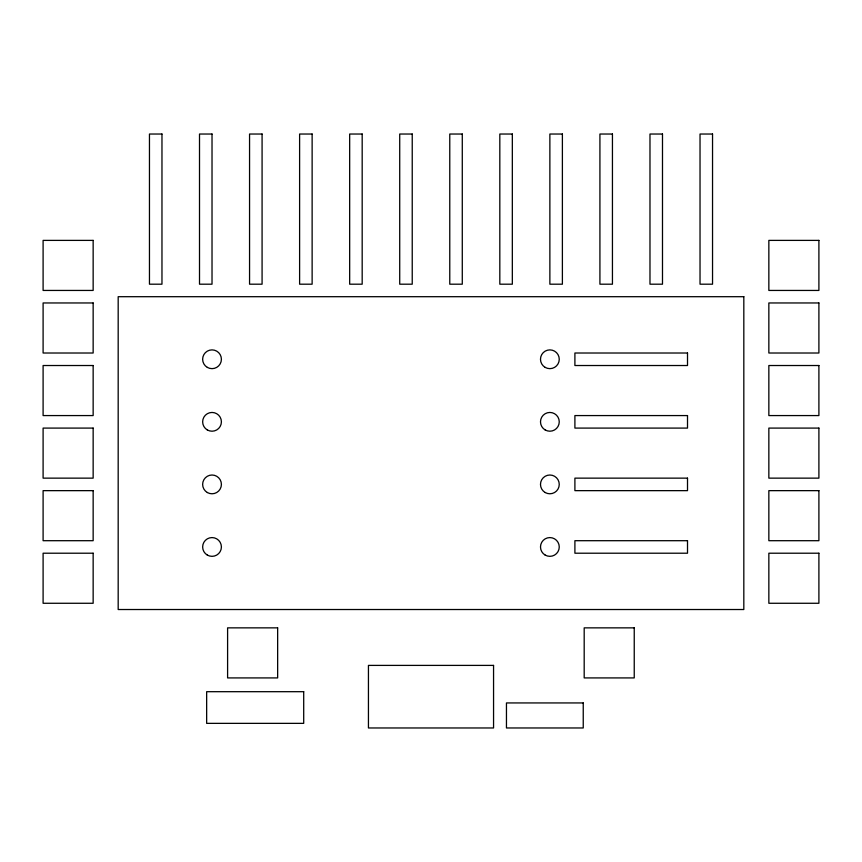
<?xml version="1.0" encoding="UTF-8"?>
<svg xmlns="http://www.w3.org/2000/svg" width="862" height="862" viewBox="0 0 862 862"><rect width="100%" height="100%" fill="white"/><g stroke="black" fill="none" stroke-linecap="round" stroke-linejoin="round"><path stroke-width="1.29" d="M161.97 134.03L149.46 134.03L149.46 284.191L161.97 284.191L161.97 134.03M212.02 134.03L199.51 134.03L199.51 284.191L212.02 284.191L212.02 134.03M262.08 134.03L249.56 134.03L249.56 284.191L262.08 284.191L262.08 134.03M312.13 134.03L299.61 134.03L299.61 284.191L312.13 284.191L312.13 134.03M362.18 134.03L349.67 134.03L349.67 284.191L362.18 284.191L362.18 134.03M412.23 134.03L399.72 134.03L399.72 284.191L412.23 284.191L412.23 134.03M462.28 134.03L449.77 134.03L449.77 284.191L462.28 284.191L462.28 134.03M512.33 134.03L499.82 134.03L499.82 284.191L512.33 284.191L512.33 134.03M562.39 134.03L549.87 134.03L549.87 284.191L562.39 284.191L562.39 134.03M612.44 134.03L599.92 134.03L599.92 284.191L612.44 284.191L612.44 134.03M662.49 134.03L649.98 134.03L649.98 284.191L662.49 284.191L662.49 134.03M712.54 134.03L700.03 134.03L700.03 284.191L712.54 284.191L712.54 134.03M93.15 240.39L43.1 240.39L43.1 290.44L93.15 290.44L93.15 240.39M818.9 240.39L768.85 240.39L768.85 290.44L818.9 290.44L818.9 240.39M743.82 296.7L118.18 296.7L118.18 609.52L743.82 609.52L743.82 296.7M93.15 302.961L43.1 302.961L43.1 353.011L93.15 353.011L93.15 302.961M818.9 302.961L768.85 302.961L768.85 353.011L818.9 353.011L818.9 302.961M687.51 353.011L574.9 353.011L574.9 365.52L687.51 365.52L687.51 353.011M93.15 365.52L43.1 365.52L43.1 415.57L93.15 415.57L93.15 365.52M818.9 365.52L768.85 365.52L768.85 415.57L818.9 415.57L818.9 365.52M687.51 415.57L574.9 415.57L574.9 428.091L687.51 428.091L687.51 415.57M93.15 428.091L43.1 428.091L43.1 478.141L93.15 478.141L93.15 428.091M818.9 428.091L768.85 428.091L768.85 478.141L818.9 478.141L818.9 428.091M687.51 478.141L574.9 478.141L574.9 490.65L687.51 490.65L687.51 478.141M93.15 490.65L43.1 490.65L43.1 540.7L93.15 540.7L93.15 490.65M818.9 490.65L768.85 490.65L768.85 540.7L818.9 540.7L818.9 490.65M687.51 540.7L574.9 540.7L574.9 553.21L687.51 553.21L687.51 540.7M93.15 553.21L43.1 553.21L43.1 603.271L93.15 603.271L93.15 553.21M818.9 553.21L768.85 553.21L768.85 603.271L818.9 603.271L818.9 553.21M277.65 627.859L227.6 627.859L227.6 677.92L277.65 677.92L277.65 627.859M634.238 627.859L584.188 627.859L584.188 677.92L634.238 677.92L634.238 627.859M493.56 665.399L368.44 665.399L368.44 727.97L493.56 727.97L493.56 665.399M303.704 691.69L206.654 691.69L206.654 723.358L303.704 723.358L303.704 691.69M583.24 702.939L506.457 702.939L506.457 727.97L583.24 727.97L583.24 702.939M545.183 429.955A9.385 9.385 0 0 0 559.255 421.83A9.385 9.385 0 0 0 545.183 413.706A9.385 9.385 0 0 0 545.183 429.955M207.333 429.955A9.385 9.385 0 0 0 221.405 421.83A9.385 9.385 0 0 0 207.333 413.706A9.385 9.385 0 0 0 207.333 429.955M207.333 492.525A9.385 9.385 0 0 0 221.405 484.39A9.385 9.385 0 0 0 207.333 476.266A9.385 9.385 0 0 0 207.333 492.525M545.183 492.525A9.385 9.385 0 0 0 559.255 484.39A9.385 9.385 0 0 0 545.183 476.266A9.385 9.385 0 0 0 545.183 492.525M545.183 367.395A9.385 9.385 0 0 0 559.255 359.26A9.385 9.385 0 0 0 545.183 351.136A9.385 9.385 0 0 0 545.183 367.395M207.333 367.395A9.385 9.385 0 0 0 221.405 359.26A9.385 9.385 0 0 0 207.333 351.136A9.385 9.385 0 0 0 207.333 367.395M545.183 555.085A9.385 9.385 0 0 0 559.255 546.961A9.385 9.385 0 0 0 545.183 538.836A9.385 9.385 0 0 0 545.183 555.085M207.333 555.085A9.385 9.385 0 0 0 221.405 546.961A9.385 9.385 0 0 0 207.333 538.836A9.385 9.385 0 0 0 207.333 555.085"/></g></svg>
